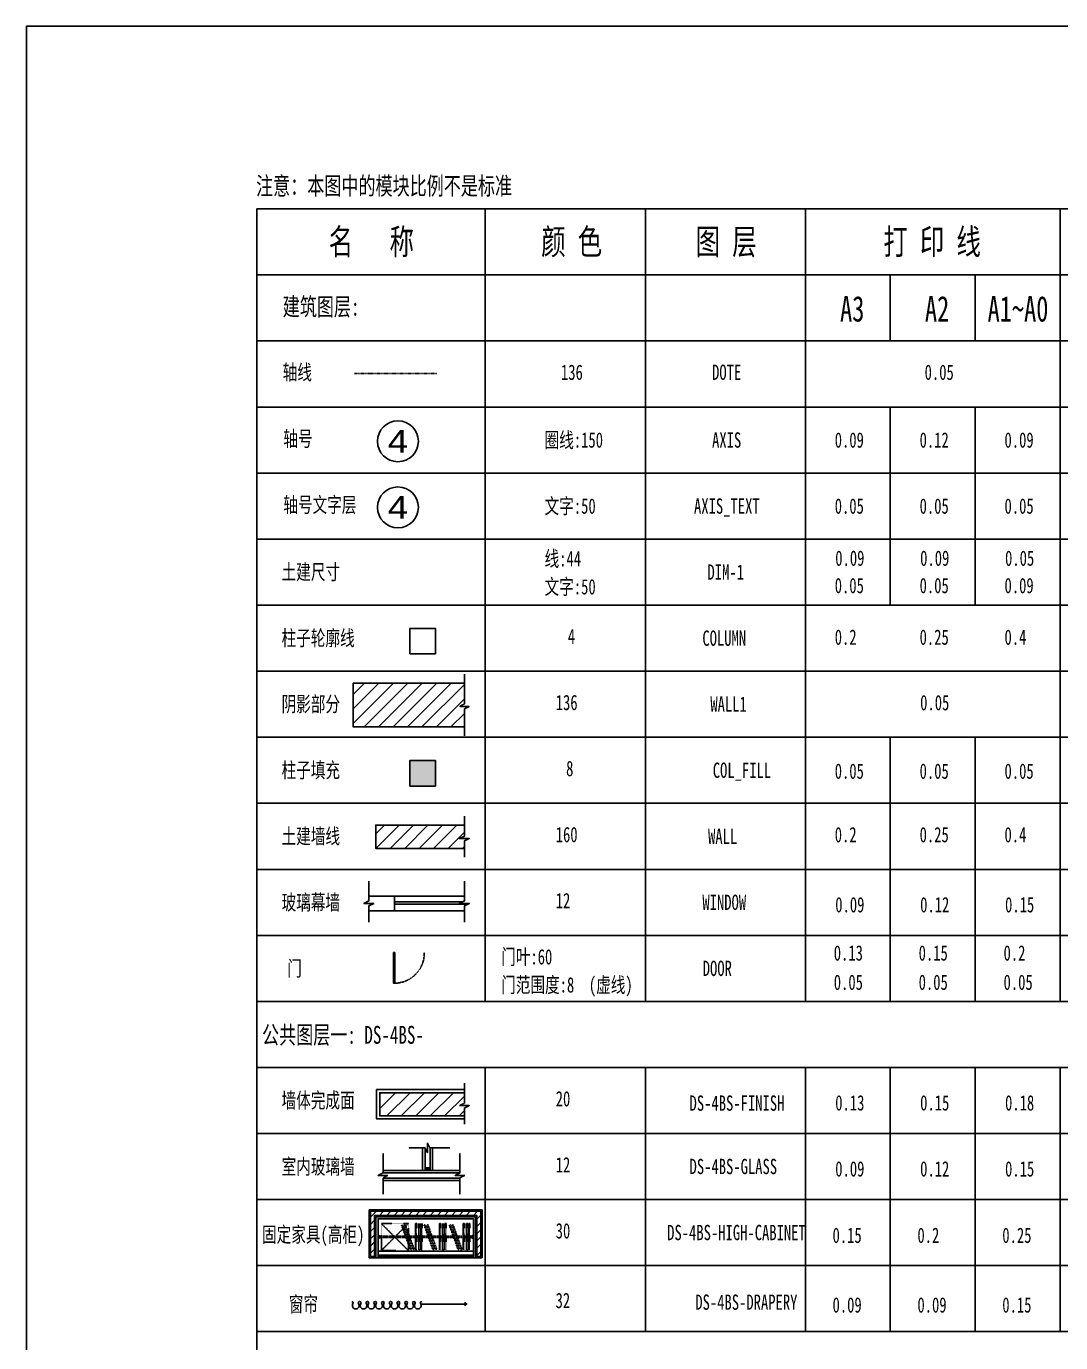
# Model space of a CAD drawing. Header units: millimetres. Extents: x -1238100 to -1214475, y -650400 to -627194.
# Drawn here: x -1238100 to -1227972, y -640087 to -627194 of the extents above; entities that cross this region are included whole.
import ezdxf
from ezdxf.enums import TextEntityAlignment as Align

# ---------------------------------------------------------------- set-up
doc = ezdxf.new("R2010")
doc.units = ezdxf.units.MM
doc.header["$MEASUREMENT"] = 0
for name, pattern in [('ACAD_ISO02W100', [15, 12, -3]), ('CENTER', [50.8, 31.75, -6.35, 6.35, -6.35]), ('DASH', [0.35, 0.25, -0.1]), ('DASHED2', [0.375, 0.25, -0.125]), ('M-HIDDEN', [1.875, 1.25, -0.625])]:
    doc.linetypes.add(name, pattern=pattern)
doc.layers.get('0').update_dxf_attribs({"linetype": 'CONTINUOUS'})
doc.layers.get('DEFPOINTS').update_dxf_attribs({"linetype": 'CONTINUOUS'})
for name, color, linetype in [('AXIS', 150, 'CONTINUOUS'), ('AXIS_TEXT', 50, 'CONTINUOUS'), ('COL-FILL', 250, 'CONTINUOUS'), ('COLUMN', 200, 'CONTINUOUS'), ('DIM-1', 44, 'CONTINUOUS'), ('DOOR', 60, 'CONTINUOUS'), ('DOTE', 136, 'CENTER'), ('DS-GLASS', 12, 'CONTINUOUS'), ('DS-HIGH CABINET', 30, 'CONTINUOUS'), ('DS-NOTES', 7, 'CONTINUOUS'), ('DS-REFE', 32, 'CONTINUOUS'), ('FF-FURN', 51, 'CONTINUOUS'), ('FF-REFE', 2, 'CONTINUOUS'), ('FF-TEXT', 50, 'CONTINUOUS'), ('TK1', 6, 'CONTINUOUS'), ('WALL', 160, 'CONTINUOUS'), ('WALL1', 136, 'CONTINUOUS'), ('WALLA', 20, 'CONTINUOUS'), ('WINDOW', 14, 'CONTINUOUS')]:
    doc.layers.add(name, color=color, linetype=linetype)
doc.styles.add('AXIS', font='arial.ttf')
doc.styles.add('宋体', font='')
doc.styles.get('宋体').set_extended_font_data('SimSun')

# ---------------------------------------------------------------- blocks, each defined once
blk = doc.blocks.new('axisnum1')
blk.add_circle((0, 0), 4)
at = {"layer": 'AXIS_TEXT', "style": 'AXIS', "width": 0.47911}
blk.add_attdef('XX', text='', height=4.48, dxfattribs=at).set_placement((-2, -2.24), (2, -2.24), align=Align.FIT)
blk = doc.blocks.new('窗帘A')
at = {"color": 0, "linetype": 'ByBlock'}
for points in [[(911, 0, -0.608416), (897, 28, 0.608416), (861, 98, 0.608416), (824, 28, -1.932003), (796, 28, 0.608416), (759, 98, 0.608416), (723, 28, -1.932003), (694, 28, 0.608416), (658, 98, 0.608416), (622, 28, -1.932003), (593, 28, 0.608416), (557, 98, 0.608416), (521, 28, -0.608416), (506, 0, -0.608416), (492, 28, 0.608416), (456, 98, 0.608416), (419, 28, -1.932003), (391, 28, 0.608416), (354, 98, 0.608416), (318, 28, -1.932003), (289, 28, 0.608416), (253, 98, 0.608416), (217, 28, -1.932003), (188, 28, 0.608416), (152, 98, 0.608416), (116, 28, -0.608416), (101, 0, -0.608416), (87, 28, 0.608416), (51, 98, 0.608416), (14, 28, -0.608416), (0, 0)], [(1475, 58, 0.15932), (1499, 34, 0.15932), (1475, 10)]]:
    blk.add_lwpolyline(points, format="xyb", dxfattribs=at)
blk.add_lwpolyline([(911, 34), (1499, 34)], dxfattribs=at)

msp = doc.modelspace()

# ---------------------------------------------------------------- hatches: boundary and pattern name
at = {"layer": 'COL-FILL'}
msp.add_hatch(color=256, dxfattribs=at).paths.add_polyline_path([(-1234344.8, -634634.7), (-1234094.8, -634634.7), (-1234094.8, -634384.7), (-1234344.8, -634384.7)])
at = {"layer": 'DS-GLASS'}
msp.add_hatch(color=256, dxfattribs=at).paths.add_polyline_path([(-1234146.5, -638399.9), (-1234196.5, -638399.9), (-1234196.5, -638364.9), (-1234186.5, -638374.9), (-1234156.5, -638374.9), (-1234146.5, -638364.9)])
at = {"layer": 'WALL'}
h = msp.add_hatch(dxfattribs=at)
h.set_pattern_fill('_USER', color=8, scale=100, angle=45, style=0, pattern_type=0)
h.set_pattern_definition([(45, (-1234678.44, -635245.92), (-70.711, 70.711), [])])
h.paths.add_polyline_path([(-1233810.9, -635125), (-1233810.9, -635018.1), (-1234678.4, -635018.1), (-1234678.4, -635245.9), (-1233810.9, -635245.9), (-1233810.9, -635173), (-1233762.9, -635149), (-1233858.9, -635149)])
h = msp.add_hatch(dxfattribs=at)
h.set_pattern_fill('_USER', color=8, scale=100, angle=45, style=0, pattern_type=0)
h.set_pattern_definition([(45, (-1368418.61, -699589.57), (-70.71068, 70.71068), [])])
h.paths.add_polyline_path([(-1233810.9, -637741.2), (-1233810.9, -637638.5), (-1234640.2, -637638.5), (-1234640.2, -637866.3), (-1233810.9, -637866.3), (-1233810.9, -637789.2), (-1233762.9, -637765.2), (-1233858.9, -637765.2)])
at = {"layer": 'WALL1'}
h = msp.add_hatch(dxfattribs=at)
h.set_pattern_fill('_USER', color=256, scale=100, angle=45, style=0, pattern_type=0)
h.set_pattern_definition([(45, (-1367491.71, -697459.3), (-70.71068, 70.71068), [])])
h.paths.add_polyline_path([(-1233810.9, -634056.2), (-1233810.9, -633879.9), (-1233810.9, -633879.2), (-1233762.9, -633855.2), (-1233858.9, -633855.2), (-1233810.9, -633831.2), (-1233810.9, -633628.5), (-1234898.3, -633628.5), (-1234898.3, -634056.2)])
at = {"layer": 'WALLA'}
h = msp.add_hatch(dxfattribs=at)
h.set_pattern_fill('_USER', color=251, scale=50, angle=45, style=0, pattern_type=0)
h.set_pattern_definition([(45, (-1234592.424, -633276.14), (-35.35534, 35.35534), [])])
h.paths.add_polyline_path([(-1233650.2, -638800.8), (-1234729.3, -638800.8), (-1234729.3, -639243), (-1234689.7, -639243), (-1234689.7, -638840.4), (-1233689.8, -638840.4), (-1233689.8, -639243), (-1233650.2, -639243)])

# ---------------------------------------------------------------- linework, layer by layer
at = {"color": 55, "linetype": 'M-HIDDEN', "ltscale": 0.106667}
for p, q in [((-1234359.7, -638919.6), (-1234623.7, -639183.6)), ((-1234359.7, -639183.6), (-1234623.7, -638919.6)), ((-1234392, -639032.9), (-1234381, -639028.9)), ((-1234370, -639084.7), (-1234389, -639031.8)), ((-1234365.7, -639083.1), (-1234384.7, -639030.2)), ((-1234373, -639085.8), (-1234362, -639081.8)), ((-1234365.1, -639032.9), (-1234354, -639028.9)), ((-1234343.1, -639084.7), (-1234362.1, -639031.8)), ((-1234338.7, -639083.1), (-1234357.7, -639030.2)), ((-1234346.1, -639085.8), (-1234335.1, -639081.8)), ((-1234289.1, -639023.8), (-1234277.4, -639023.8)), ((-1234289.1, -639080), (-1234277.4, -639080)), ((-1234286, -639080), (-1234286, -639023.8)), ((-1234281.3, -639080), (-1234281.3, -639023.8)), ((-1234257.1, -639023.8), (-1234245.4, -639023.8)), ((-1234257.1, -639080), (-1234245.4, -639080)), ((-1234253.9, -639080), (-1234253.9, -639023.8)), ((-1234249.3, -639080), (-1234249.3, -639023.8)), ((-1234235.6, -639023.8), (-1234223.9, -639023.8)), ((-1234235.6, -639080), (-1234223.9, -639080)), ((-1234232.4, -639080), (-1234232.4, -639023.8)), ((-1234227.8, -639080), (-1234227.8, -639023.8)), ((-1234171, -639032.9), (-1234160, -639028.9)), ((-1234149, -639084.7), (-1234168, -639031.8)), ((-1234144.6, -639083.1), (-1234163.6, -639030.2)), ((-1234152, -639085.8), (-1234141, -639081.8)), ((-1234144, -639032.9), (-1234133, -639028.9)), ((-1234122.1, -639084.7), (-1234141, -639031.8)), ((-1234117.7, -639083.1), (-1234136.7, -639030.2)), ((-1234125, -639085.8), (-1234114, -639081.8)), ((-1234055.8, -639023.8), (-1234044.1, -639023.8)), ((-1234055.8, -639080), (-1234044.1, -639080)), ((-1234052.6, -639080), (-1234052.6, -639023.8)), ((-1234048, -639080), (-1234048, -639023.8)), ((-1234023.7, -639023.8), (-1234012, -639023.8)), ((-1234023.7, -639080), (-1234012, -639080)), ((-1234020.6, -639080), (-1234020.6, -639023.8)), ((-1234015.9, -639080), (-1234015.9, -639023.8)), ((-1234002.2, -639023.8), (-1233990.5, -639023.8)), ((-1234002.2, -639080), (-1233990.5, -639080)), ((-1233999, -639080), (-1233999, -639023.8)), ((-1233994.4, -639080), (-1233994.4, -639023.8)), ((-1233924.6, -639032.9), (-1233913.5, -639028.9)), ((-1233902.6, -639084.7), (-1233921.6, -639031.8)), ((-1233898.2, -639083.1), (-1233917.2, -639030.2)), ((-1233905.6, -639085.8), (-1233894.6, -639081.8)), ((-1233897.6, -639032.9), (-1233886.6, -639028.9)), ((-1233875.6, -639084.7), (-1233894.6, -639031.8)), ((-1233871.3, -639083.1), (-1233890.3, -639030.2)), ((-1233878.6, -639085.8), (-1233867.6, -639081.8)), ((-1233822.2, -639023.8), (-1233810.5, -639023.8)), ((-1233822.2, -639080), (-1233810.5, -639080)), ((-1233819, -639080), (-1233819, -639023.8)), ((-1233814.4, -639080), (-1233814.4, -639023.8)), ((-1233790.2, -639023.8), (-1233778.5, -639023.8)), ((-1233790.2, -639080), (-1233778.5, -639080)), ((-1233787, -639080), (-1233787, -639023.8)), ((-1233782.4, -639080), (-1233782.4, -639023.8)), ((-1233768.6, -639023.8), (-1233756.9, -639023.8)), ((-1233768.6, -639080), (-1233756.9, -639080)), ((-1233765.5, -639080), (-1233765.5, -639023.8)), ((-1233760.8, -639080), (-1233760.8, -639023.8)), ((-1233739.3, -639042.4), (-1233739.3, -639060.8)), ((-1233739.3, -639042.4), (-1233739.3, -639060.8))]:
    msp.add_line(p, q, dxfattribs=at)
msp.add_lwpolyline([(-1234359.7, -639183.6), (-1234623.7, -639183.6), (-1234623.7, -638919.6), (-1234359.7, -638919.6)], close=True, dxfattribs=at)
for points in [[(-1234385.6, -639050.7), (-1234426.5, -638936.7), (-1234415.5, -638932.7), (-1234373.2, -639050.7)], [(-1234358.6, -639050.7), (-1234399.6, -638936.7), (-1234388.6, -638932.7), (-1234346.2, -639050.7)], [(-1234289.1, -639046), (-1234289.1, -638921.6), (-1234277.4, -638921.6), (-1234277.4, -639046)], [(-1234257.1, -639046), (-1234257.1, -638921.6), (-1234245.4, -638921.6), (-1234245.4, -639046)], [(-1234235.6, -639046), (-1234235.6, -638921.6), (-1234223.9, -638921.6), (-1234223.9, -639046)], [(-1234164.6, -639050.7), (-1234205.5, -638936.7), (-1234194.5, -638932.7), (-1234152.1, -639050.7)], [(-1234137.6, -639050.7), (-1234178.6, -638936.7), (-1234167.5, -638932.7), (-1234125.2, -639050.7)], [(-1234055.8, -639046), (-1234055.8, -638921.6), (-1234044.1, -638921.6), (-1234044.1, -639046)], [(-1234023.7, -639046), (-1234023.7, -638921.6), (-1234012, -638921.6), (-1234012, -639046)], [(-1234002.2, -639046), (-1234002.2, -638921.6), (-1233990.5, -638921.6), (-1233990.5, -639046)], [(-1233918.1, -639050.7), (-1233959.1, -638936.7), (-1233948.1, -638932.7), (-1233905.7, -639050.7)], [(-1233891.2, -639050.7), (-1233932.1, -638936.7), (-1233921.1, -638932.7), (-1233878.8, -639050.7)], [(-1233822.2, -639046), (-1233822.2, -638921.6), (-1233810.5, -638921.6), (-1233810.5, -639046)], [(-1233790.2, -639046), (-1233790.2, -638921.6), (-1233778.5, -638921.6), (-1233778.5, -639046)], [(-1233768.6, -639046), (-1233768.6, -638921.6), (-1233756.9, -638921.6), (-1233756.9, -639046)], [(-1234368.9, -639062.6), (-1234329, -639173.8), (-1234340, -639177.8), (-1234381.3, -639062.6)], [(-1234341.9, -639062.6), (-1234302, -639173.8), (-1234313, -639177.8), (-1234354.4, -639062.6)], [(-1234277.4, -639057.8), (-1234277.4, -639177.8), (-1234289.1, -639177.8), (-1234289.1, -639057.8)], [(-1234245.4, -639057.8), (-1234245.4, -639177.8), (-1234257.1, -639177.8), (-1234257.1, -639057.8)], [(-1234223.9, -639057.8), (-1234223.9, -639177.8), (-1234235.6, -639177.8), (-1234235.6, -639057.8)], [(-1234147.9, -639062.6), (-1234107.9, -639173.8), (-1234119, -639177.8), (-1234160.3, -639062.6)], [(-1234120.9, -639062.6), (-1234081, -639173.8), (-1234092, -639177.8), (-1234133.4, -639062.6)], [(-1234044.1, -639057.8), (-1234044.1, -639177.8), (-1234055.8, -639177.8), (-1234055.8, -639057.8)], [(-1234012, -639057.8), (-1234012, -639177.8), (-1234023.7, -639177.8), (-1234023.7, -639057.8)], [(-1233990.5, -639057.8), (-1233990.5, -639177.8), (-1234002.2, -639177.8), (-1234002.2, -639057.8)], [(-1233901.4, -639062.6), (-1233861.5, -639173.8), (-1233872.5, -639177.8), (-1233913.9, -639062.6)], [(-1233874.5, -639062.6), (-1233834.6, -639173.8), (-1233845.6, -639177.8), (-1233886.9, -639062.6)], [(-1233810.5, -639057.8), (-1233810.5, -639177.8), (-1233822.2, -639177.8), (-1233822.2, -639057.8)], [(-1233778.5, -639057.8), (-1233778.5, -639177.8), (-1233790.2, -639177.8), (-1233790.2, -639057.8)], [(-1233756.9, -639057.8), (-1233756.9, -639177.8), (-1233768.6, -639177.8), (-1233768.6, -639057.8)]]:
    msp.add_lwpolyline(points, dxfattribs=at)
at = {"layer": 'COLUMN'}
for points in [[(-1234344.8, -633340.9), (-1234094.8, -633340.9), (-1234094.8, -633090.9), (-1234344.8, -633090.9)], [(-1234344.8, -634634.7), (-1234094.8, -634634.7), (-1234094.8, -634384.7), (-1234344.8, -634384.7)]]:
    msp.add_lwpolyline(points, close=True, dxfattribs=at)
at = {"layer": 'DEFPOINTS', "color": 255}
msp.add_lwpolyline([(-1214475, -627193.7), (-1214475, -650400), (-1238100, -650400), (-1238100, -627193.7)], close=True, dxfattribs=at)
at = {"layer": 'DOOR'}
msp.add_lwpolyline([(-1234490.4, -636266.3), (-1234490.4, -636566.3), (-1234503.5, -636566.3), (-1234503.5, -636266.3)], close=True, dxfattribs=at)
at = {"layer": 'DOOR', "color": 8, "linetype": 'DASH', "ltscale": 0.005}
msp.add_arc((-1234496.9, -636272.8), 293.5, 271.28116, 1.28116, dxfattribs=at)
at = {"layer": 'DOTE', "ltscale": 0.002}
msp.add_line((-1234887.2, -630593.2), (-1234079.1, -630593.2), dxfattribs=at)
at = {"layer": 'DS-GLASS'}
for p, q in [((-1234196.5, -638178.7), (-1234196.5, -638364.9)), ((-1234146.5, -638178.7), (-1234146.5, -638364.9)), ((-1233855.3, -638424.9), (-1234608.3, -638424.9)), ((-1233854.6, -638474.9), (-1234607.6, -638474.9)), ((-1234196.5, -638364.9), (-1234186.5, -638374.9)), ((-1234186.5, -638374.9), (-1234156.5, -638374.9)), ((-1234156.5, -638374.9), (-1234146.5, -638364.9))]:
    msp.add_line(p, q, dxfattribs=at)
msp.add_lwpolyline([(-1234196.5, -638399.9), (-1234196.5, -638364.9), (-1234186.5, -638374.9), (-1234156.5, -638374.9), (-1234146.5, -638364.9), (-1234146.5, -638399.9), (-1234196.5, -638399.9)], close=True, dxfattribs=at)
at = {"layer": 'DS-HIGH CABINET'}
msp.add_line((-1234656.7, -639190.2), (-1233722.8, -639190.2), dxfattribs=at)
at = {"layer": 'DS-HIGH CABINET', "color": 8}
msp.add_line((-1233722.8, -639256.2), (-1234656.7, -639256.2), dxfattribs=at)
at = {"layer": 'DS-HIGH CABINET'}
msp.add_lwpolyline([(-1233703, -639256.2), (-1233722.8, -639256.2), (-1233722.8, -638873.4), (-1234656.7, -638873.4), (-1234656.7, -639256.2), (-1234676.5, -639256.2)], dxfattribs=at)
at = {"layer": 'DS-HIGH CABINET', "color": 8}
msp.add_lwpolyline([(-1233722.8, -639229.8), (-1234656.7, -639229.8)], dxfattribs=at)
at = {"layer": 'DS-REFE', "color": 30}
msp.add_line((-1233703, -639256.2), (-1233703, -638853.6), dxfattribs=at)
at = {"layer": 'FF-FURN', "color": 2}
msp.add_line((-1234656.7, -639243), (-1233722.8, -639243), dxfattribs=at)
at = {"layer": 'FF-FURN', "color": 60}
for points in [[(-1234150.2, -639229.8), (-1234656.7, -639229.8), (-1234656.7, -639243), (-1234150.2, -639243)], [(-1233722.8, -639243), (-1234163.4, -639243), (-1234163.4, -639256.2), (-1233722.8, -639256.2)]]:
    msp.add_lwpolyline(points, close=True, dxfattribs=at)
at = {"layer": 'FF-REFE', "color": 55}
for p, q in [((-1234656.7, -639035.1), (-1234656.7, -639068.1)), ((-1234652.8, -639035.1), (-1234656.7, -639035.1)), ((-1234652.8, -639035.1), (-1234656.7, -639035.1)), ((-1234652.8, -639068.1), (-1234656.7, -639068.1)), ((-1234652.8, -639068.1), (-1234656.7, -639068.1)), ((-1234652.8, -639035.1), (-1234652.8, -639068.1)), ((-1234652.8, -639035.1), (-1234652.8, -639068.1)), ((-1234640.2, -639042.4), (-1234640.2, -639060.8)), ((-1234640.2, -639042.4), (-1234640.2, -639060.8))]:
    msp.add_line(p, q, dxfattribs=at)
at = {"layer": 'FF-REFE', "color": 55, "linetype": 'DASHED2', "ltscale": 2.666667}
for p, q in [((-1233739.3, -639045), (-1234640.2, -639045)), ((-1233739.3, -639058.2), (-1234640.2, -639058.2))]:
    msp.add_line(p, q, dxfattribs=at)
at = {"layer": 'FF-REFE', "color": 55}
for centre, start, end in [((-1234640.2, -639027.9), 209.91557, 269.94727), ((-1234640.2, -639027.9), 209.91557, 269.94727), ((-1234640.2, -639075.3), 90.05273, 150.08443), ((-1234640.2, -639075.3), 90.05273, 150.08443), ((-1233739.3, -639027.9), 270.05273, 330.08443), ((-1233739.3, -639027.9), 270.05273, 330.08443), ((-1233739.3, -639075.3), 29.91557, 89.94727), ((-1233739.3, -639075.3), 29.91557, 89.94727)]:
    msp.add_arc(centre, 14.5, start, end, dxfattribs=at)
at = {"layer": 'TK1', "color": 136}
for p, q in [((-1216919.4, -628982), (-1235843.3, -628982)), ((-1235843.3, -628982), (-1235843.3, -649036.1)), ((-1233605.8, -628982), (-1233605.8, -636744.9)), ((-1232039.1, -628982), (-1232039.1, -636744.9)), ((-1230472.3, -628982), (-1230472.3, -636744.9)), ((-1227978.6, -628982), (-1227978.6, -636744.9)), ((-1216919.4, -629628.9), (-1235843.3, -629628.9)), ((-1229641.1, -630275.8), (-1229641.1, -629628.9)), ((-1228809.9, -630275.8), (-1228809.9, -629628.9)), ((-1216919.4, -630275.8), (-1235843.3, -630275.8)), ((-1216919.4, -630922.7), (-1235843.3, -630922.7)), ((-1229641.1, -632863.4), (-1229641.1, -630922.7)), ((-1228809.9, -632863.4), (-1228809.9, -630922.7)), ((-1216919.4, -631569.6), (-1235843.3, -631569.6)), ((-1216919.4, -632216.5), (-1235843.3, -632216.5)), ((-1216919.4, -632863.4), (-1235843.3, -632863.4)), ((-1216919.4, -633510.3), (-1235843.3, -633510.3)), ((-1216919.4, -634157.2), (-1235843.3, -634157.2)), ((-1229641.1, -636744.9), (-1229641.1, -634157.2)), ((-1228809.9, -636744.9), (-1228809.9, -634157.2)), ((-1216919.4, -634804.1), (-1235843.3, -634804.1)), ((-1216919.4, -635451), (-1235843.3, -635451)), ((-1216919.4, -636097.9), (-1235843.3, -636097.9)), ((-1216919.4, -636744.9), (-1235843.3, -636744.9)), ((-1216919.4, -637391.8), (-1235843.3, -637391.8)), ((-1233605.8, -637391.8), (-1233605.8, -639979.4)), ((-1232039.1, -637391.8), (-1232039.1, -639979.4)), ((-1230472.3, -637391.8), (-1230472.3, -639979.4)), ((-1229641.1, -639979.4), (-1229641.1, -637391.8)), ((-1228809.9, -639979.4), (-1228809.9, -637391.8)), ((-1227978.6, -637391.8), (-1227978.6, -639979.4)), ((-1216919.4, -638038.7), (-1235843.3, -638038.7)), ((-1216919.4, -638685.6), (-1235843.3, -638685.6)), ((-1216919.4, -639332.5), (-1235843.3, -639332.5)), ((-1216919.4, -639979.4), (-1235843.3, -639979.4))]:
    msp.add_line(p, q, dxfattribs=at)
at = {"layer": 'WALL', "color": 8, "ltscale": 0.106667}
for p, q in [((-1234221.5, -638399.9), (-1234221.5, -638178.7)), ((-1234121.5, -638399.9), (-1234121.5, -638178.7)), ((-1234607.6, -638399.9), (-1233854.6, -638399.9)), ((-1234607.6, -638499.9), (-1233854.6, -638499.9))]:
    msp.add_line(p, q, dxfattribs=at)
at = {"layer": 'WALL'}
for p, q in [((-1233637, -638787.6), (-1234742.5, -638787.6)), ((-1234742.5, -638787.6), (-1234742.5, -639256.2)), ((-1233703, -638853.6), (-1234676.5, -638853.6)), ((-1234676.5, -638853.6), (-1234676.5, -639256.2)), ((-1233703, -638853.6), (-1233703, -639256.2)), ((-1233637, -638787.6), (-1233637, -639256.2)), ((-1234742.5, -639256.2), (-1234676.5, -639256.2)), ((-1233703, -639256.2), (-1233637, -639256.2))]:
    msp.add_line(p, q, dxfattribs=at)
for points in [[(-1233810.9, -635245.9), (-1234678.4, -635245.9), (-1234678.4, -635018.1), (-1233810.9, -635018.1)], [(-1234746.5, -635712.8), (-1234495.7, -635712.8), (-1234495.7, -635856.7), (-1234746.5, -635856.7)], [(-1233810.9, -637866.3), (-1234640.2, -637866.3), (-1234640.2, -637638.5), (-1233810.9, -637638.5)]]:
    msp.add_lwpolyline(points, dxfattribs=at)
at = {"layer": 'WALL1', "linetype": 'ACAD_ISO02W100', "ltscale": 0.066667}
msp.add_lwpolyline([(-1233810.9, -633540.6), (-1233810.9, -633830.4), (-1233810.9, -633831.2), (-1233858.9, -633855.2), (-1233762.9, -633855.2), (-1233810.9, -633879.2), (-1233810.9, -633879.9), (-1233810.9, -634142.1)], dxfattribs=at)
at = {"layer": 'WALL1', "color": 160}
msp.add_lwpolyline([(-1233810.9, -634056.2), (-1234898.3, -634056.2), (-1234898.3, -633628.5), (-1233810.9, -633628.5)], dxfattribs=at)
at = {"layer": 'WALLA'}
msp.add_line((-1233689.8, -639243), (-1233650.2, -639243), dxfattribs=at)
at = {"layer": 'WALLA', "linetype": 'ACAD_ISO02W100', "ltscale": 0.066667}
for points in [[(-1233810.9, -637546.5), (-1233810.9, -637740.5), (-1233810.9, -637741.2), (-1233858.9, -637765.2), (-1233762.9, -637765.2), (-1233810.9, -637789.2), (-1233810.9, -637790), (-1233810.9, -637948)], [(-1234607.6, -638229.9), (-1234607.6, -638423.9), (-1234607.6, -638424.6), (-1234655.6, -638448.6), (-1234559.6, -638448.6), (-1234607.6, -638472.6), (-1234607.6, -638473.4), (-1234607.6, -638631.4)], [(-1233953.7, -638178.7), (-1234147.7, -638178.7), (-1234148.5, -638178.7), (-1234172.5, -638130.7), (-1234172.5, -638226.7), (-1234196.5, -638178.7), (-1234197.2, -638178.7), (-1234355.3, -638178.7)], [(-1233854.6, -638229.9), (-1233854.6, -638423.9), (-1233854.6, -638424.6), (-1233902.6, -638448.6), (-1233806.6, -638448.6), (-1233854.6, -638472.6), (-1233854.6, -638473.4), (-1233854.6, -638631.4)]]:
    msp.add_lwpolyline(points, dxfattribs=at)
at = {"layer": 'WALLA'}
for points in [[(-1233810.9, -637896.3), (-1234670.2, -637896.3), (-1234670.2, -637608.5), (-1233810.9, -637608.5)], [(-1233650.2, -639243), (-1233650.2, -638800.8), (-1234729.3, -638800.8), (-1234729.3, -639243), (-1234689.7, -639243), (-1234689.7, -638840.4), (-1233689.8, -638840.4), (-1233689.8, -639243)]]:
    msp.add_lwpolyline(points, dxfattribs=at)
at = {"layer": 'WINDOW'}
for p, q in [((-1234495.7, -635712.8), (-1233810.9, -635712.8)), ((-1234495.7, -635768.1), (-1233826.2, -635768.1)), ((-1234495.7, -635793.5), (-1233780.9, -635793.5)), ((-1234495.7, -635856.7), (-1233810.9, -635856.7))]:
    msp.add_line(p, q, dxfattribs=at)
for points in [[(-1233810.9, -634930.2), (-1233810.9, -635124.2), (-1233810.9, -635125), (-1233858.9, -635149), (-1233762.9, -635149), (-1233810.9, -635173), (-1233810.9, -635173.8), (-1233810.9, -635331.8)], [(-1234746.5, -635565.7), (-1234746.5, -635759.7), (-1234746.5, -635760.5), (-1234794.5, -635784.5), (-1234698.5, -635784.5), (-1234746.5, -635808.5), (-1234746.5, -635809.2), (-1234746.5, -635967.3)], [(-1233810.9, -635565.7), (-1233810.9, -635759.7), (-1233810.9, -635760.5), (-1233858.9, -635784.5), (-1233762.9, -635784.5), (-1233810.9, -635808.5), (-1233810.9, -635809.2), (-1233810.9, -635967.3)]]:
    msp.add_lwpolyline(points, dxfattribs=at)

# ---------------------------------------------------------------- block references
at = {"layer": 'AXIS'}
ref = msp.add_blockref('axisnum1', (-1234461.6, -631258.5), dxfattribs=dict(at, xscale=50, yscale=50, zscale=50))
ref.add_attrib('XX', '4', dxfattribs={"layer": 'AXIS_TEXT', "height": 224, "style": 'AXIS', "width": 1.149191}).set_placement((-1234561.6, -631370.5), (-1234361.6, -631370.5), align=Align.FIT)
ref = msp.add_blockref('axisnum1', (-1234461.6, -631905.4), dxfattribs=dict(at, xscale=50, yscale=50, zscale=50))
ref.add_attrib('XX', '4', dxfattribs={"layer": 'AXIS_TEXT', "height": 224, "style": 'AXIS', "width": 1.149191}).set_placement((-1234561.6, -632017.4), (-1234361.6, -632017.4), align=Align.FIT)
at = {"layer": 'DS-REFE', "extrusion": (0, 0, -1), "xscale": 0.7500000000050022, "yscale": 0.7500000000078444, "zscale": -0.7500000000000001, "rotation": 180}
msp.add_blockref('窗帘A', (1234912.4, -639683.9), dxfattribs=at)

# ---------------------------------------------------------------- texts
at = {"layer": 'AXIS', "style": '宋体', "width": 0.7}
for s, p in [('轴号', (-1235583.8, -631307.7)), ('圈线:150', (-1233025.8, -631320.6)), ('AXIS', (-1231385.7, -631320.6)), ('0.09', (-1230184.8, -631320.6)), ('0.12', (-1229353.6, -631320.6)), ('0.09', (-1228522.4, -631320.6))]:
    msp.add_text(s, height=150, dxfattribs=at).set_placement(p)
at = {"layer": 'AXIS', "color": 50, "style": '宋体', "width": 0.7}
for s, p in [('0.05', (-1230184.8, -631967.5)), ('0.05', (-1229353.6, -631967.5)), ('0.05', (-1228522.4, -631967.5)), ('0.05', (-1230184.8, -632746.3)), ('0.05', (-1229353.6, -632746.3)), ('0.09', (-1228522.4, -632746.3))]:
    msp.add_text(s, height=150, dxfattribs=at).set_placement(p)
at = {"layer": 'AXIS_TEXT', "style": '宋体', "width": 0.7}
for s, p in [('轴号文字层', (-1235583.8, -631954.6)), ('文字:50', (-1233025.8, -631967.5)), ('AXIS_TEXT', (-1231562.5, -631967.5))]:
    msp.add_text(s, height=150, dxfattribs=at).set_placement(p)
at = {"layer": 'COL-FILL', "style": '宋体', "width": 0.7}
for s, p in [('柱子填充', (-1235600.8, -634553.8)), ('8', (-1232815, -634538.2)), ('COL_FILL', (-1231378.6, -634555.1)), ('0.05', (-1230184.8, -634564)), ('0.05', (-1229353.6, -634564)), ('0.05', (-1228522.4, -634564))]:
    msp.add_text(s, height=150, dxfattribs=at).set_placement(p)
at = {"layer": 'COLUMN', "style": '宋体', "width": 0.7}
for s, p in [('柱子轮廓线', (-1235600.8, -633260)), ('4', (-1232798, -633244.4))]:
    msp.add_text(s, height=150, dxfattribs=at).set_placement(p)
at = {"layer": 'COLUMN', "color": 4, "style": '宋体', "width": 0.7}
for s, p in [('COLUMN', (-1231480.8, -633261.3)), ('0.2', (-1230184.8, -633251.5)), ('0.25', (-1229353.6, -633251.5)), ('0.4', (-1228522.4, -633251.5))]:
    msp.add_text(s, height=150, dxfattribs=at).set_placement(p)
at = {"layer": 'DIM-1', "style": '宋体', "width": 0.7}
for s, p in [('线:44', (-1233025.8, -632483)), ('0.09', (-1230179.5, -632478)), ('0.09', (-1229348.3, -632478)), ('0.05', (-1228517, -632478)), ('土建尺寸', (-1235600.8, -632613.1)), ('DIM-1', (-1231430.8, -632614.4))]:
    msp.add_text(s, height=150, dxfattribs=at).set_placement(p)
at = {"layer": 'DIM-1', "color": 50, "style": '宋体', "width": 0.7}
msp.add_text('文字:50', height=150, dxfattribs=at).set_placement((-1233025.8, -632757.8))
at = {"layer": 'DOOR', "style": '宋体', "width": 0.7}
for s, p in [('门叶:60', (-1233450.9, -636382.5)), ('0.13', (-1230194.1, -636345.1)), ('0.15', (-1229362.9, -636345.1)), ('0.2', (-1228531.7, -636345.1)), ('门', (-1235545.6, -636496)), ('DOOR', (-1231477.3, -636495.8))]:
    msp.add_text(s, height=150, dxfattribs=at).set_placement(p)
at = {"layer": 'DOOR', "color": 8, "style": '宋体', "width": 0.7}
for s, p in [('门范围度:8  (虚线)', (-1233450.9, -636657.3)), ('0.05', (-1230194.1, -636631.8)), ('0.05', (-1229362.9, -636631.8)), ('0.05', (-1228531.7, -636631.8))]:
    msp.add_text(s, height=150, dxfattribs=at).set_placement(p)
at = {"layer": 'DOTE', "ltscale": 2.777778, "style": '宋体', "width": 0.7}
for s, p in [('轴线', (-1235589.7, -630656.8)), ('136', (-1232865.3, -630656.8)), ('DOTE', (-1231385.7, -630656.8)), ('0.05', (-1229304.5, -630656.8))]:
    msp.add_text(s, height=150, dxfattribs=at).set_placement(p)
at = {"layer": 'DS-GLASS', "style": '宋体', "width": 0.7}
for s, p in [('室内玻璃墙', (-1235600.8, -638436.8)), ('12', (-1232916.6, -638419.7)), ('DS-4BS-GLASS', (-1231606.2, -638436.5)), ('0.09', (-1230179.5, -638459.9)), ('0.12', (-1229348.3, -638459.9)), ('0.15', (-1228517, -638459.9))]:
    msp.add_text(s, height=150, dxfattribs=at).set_placement(p)
at = {"layer": 'DS-HIGH CABINET', "style": '宋体', "width": 0.7}
for s, p in [('固定家具(高柜)', (-1235792.3, -639103.1)), ('30', (-1232916.6, -639066.6)), ('DS-4BS-HIGH-CABINET', (-1231825.3, -639083.4)), ('0.15', (-1230206.2, -639110.5)), ('0.2', (-1229375, -639110.5)), ('0.25', (-1228543.8, -639110.5))]:
    msp.add_text(s, height=150, dxfattribs=at).set_placement(p)
at = {"layer": 'DS-NOTES', "style": '宋体', "width": 0.7}
for s, p in [('注意：本图中的模块比例不是标准', (-1235850.5, -628844.1)), ('建筑图层:', (-1235589.7, -630027)), ('公共图层一: DS-4BS-', (-1235792.3, -637159.6))]:
    msp.add_text(s, height=175, dxfattribs=at).set_placement(p)
at = {"layer": 'DS-REFE', "style": '宋体', "width": 0.7}
for s, p in [('窗帘', (-1235530.3, -639785.5)), ('32', (-1232918.2, -639748.6)), ('DS-4BS-DRAPERY', (-1231550, -639765.5)), ('0.09', (-1230206.2, -639792.6)), ('0.09', (-1229375, -639792.6)), ('0.15', (-1228543.8, -639792.6))]:
    msp.add_text(s, height=150, dxfattribs=at).set_placement(p)
at = {"layer": 'FF-TEXT', "style": '宋体', "width": 0.7}
for s, p in [('名   称', (-1235139.2, -629427.9)), ('颜 色', (-1233058.3, -629427.9)), ('图 层', (-1231546.5, -629427.9)), ('打 印 线', (-1229708.3, -629427.9)), ('A3', (-1230132.4, -630085.5)), ('A2', (-1229301.2, -630085.5)), ('A1~A0', (-1228687.7, -630085.5))]:
    msp.add_text(s, height=250, dxfattribs=at).set_placement(p)
at = {"layer": 'WALL', "style": '宋体', "width": 0.7}
for s, p in [('土建墙线', (-1235600.8, -635200.8)), ('160', (-1232916.6, -635185.1)), ('WALL', (-1231425.3, -635201.8)), ('0.2', (-1230184.8, -635186.2)), ('0.25', (-1229353.6, -635186.2)), ('0.4', (-1228522.4, -635186.2))]:
    msp.add_text(s, height=150, dxfattribs=at).set_placement(p)
at = {"layer": 'WALL1', "style": '宋体', "width": 0.7}
for s, p in [('阴影部分', (-1235600.8, -633906.9)), ('136', (-1232916.6, -633891.3)), ('WALL1', (-1231402.7, -633908)), ('0.05', (-1229348.3, -633893))]:
    msp.add_text(s, height=150, dxfattribs=at).set_placement(p)
at = {"layer": 'WALLA', "style": '宋体', "width": 0.7}
for s, p in [('0.09', (-1230179.5, -635872.3)), ('0.12', (-1229348.3, -635872.3)), ('0.15', (-1228517, -635872.3)), ('墙体完成面', (-1235600.8, -637788.4)), ('20', (-1232916.6, -637772.7)), ('DS-4BS-FINISH', (-1231606.2, -637815.8)), ('0.13', (-1230179.5, -637813)), ('0.15', (-1229348.3, -637813)), ('0.18', (-1228517, -637813))]:
    msp.add_text(s, height=150, dxfattribs=at).set_placement(p)
at = {"layer": 'WINDOW', "style": '宋体', "width": 0.7}
for s, p in [('玻璃幕墙', (-1235600.8, -635849.1)), ('12', (-1232916.6, -635832)), ('WINDOW', (-1231480.8, -635848.9))]:
    msp.add_text(s, height=150, dxfattribs=at).set_placement(p)

doc.saveas('drawing.dxf')
